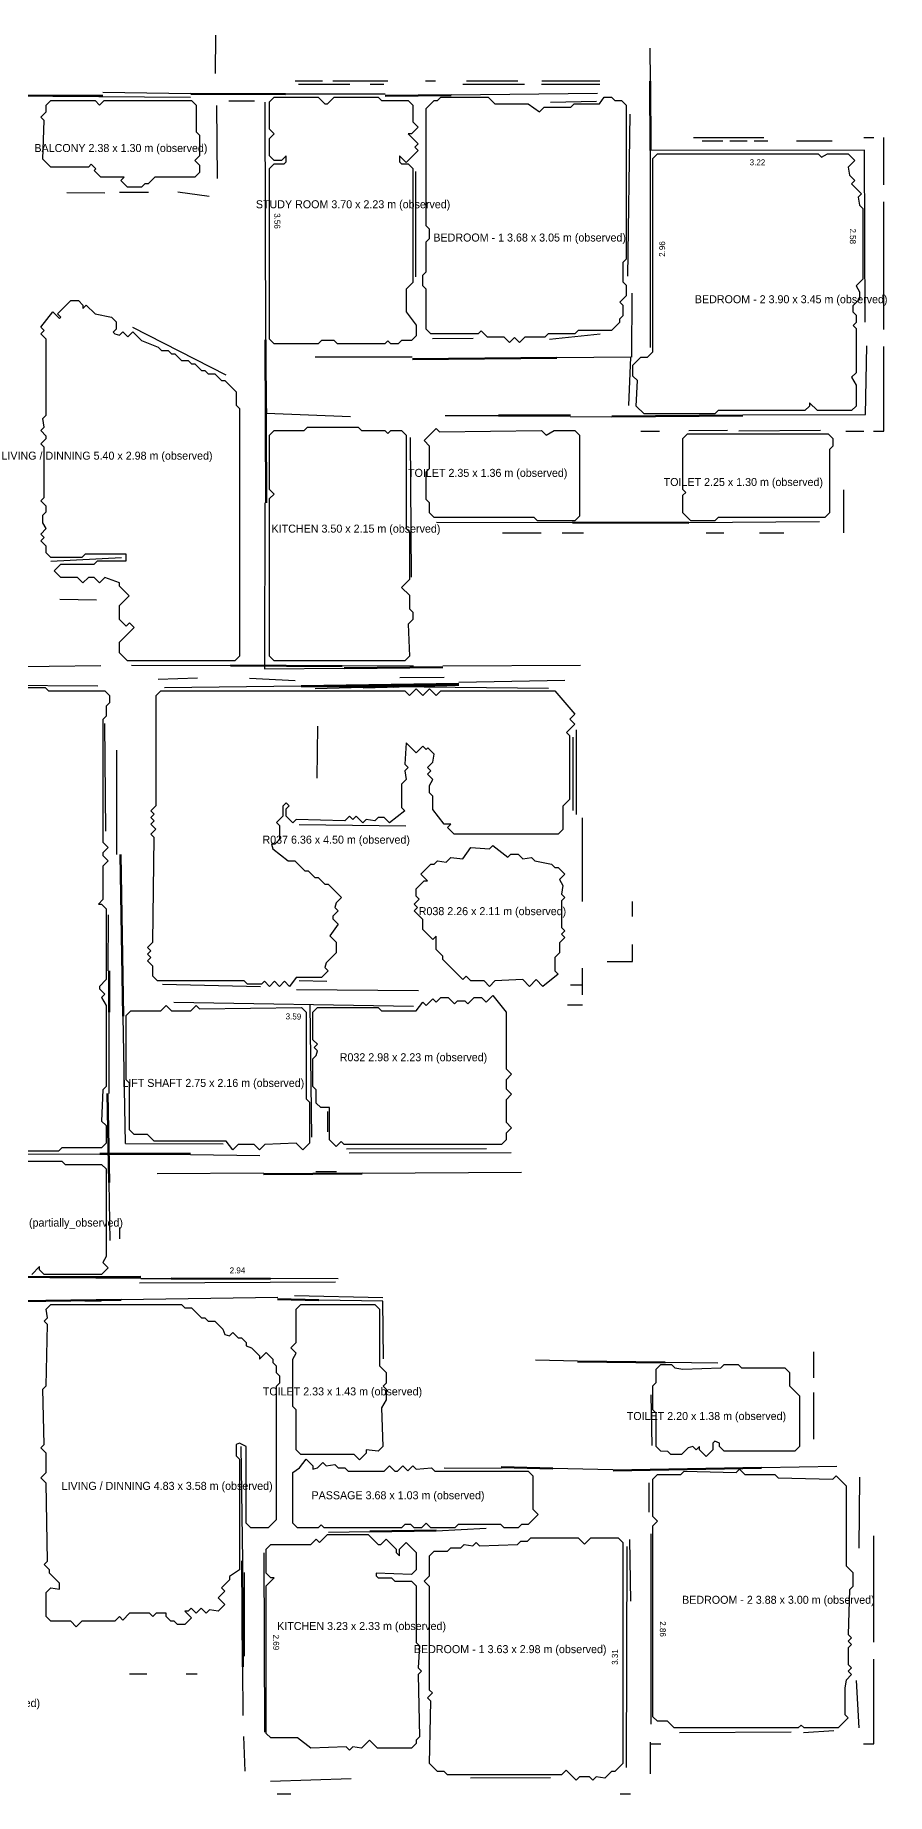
# Model space of a CAD drawing. Header units: metres. Extents: x -20.9 to 16.4, y -13.9 to 13.6.
# Drawn here: x 3.61 to 16.39, y -12.76 to 13.6 of the extents above; entities that cross this region are included whole.
import ezdxf
from ezdxf.enums import TextEntityAlignment as Align

# ---------------------------------------------------------------- set-up
doc = ezdxf.new("R2010")
doc.units = ezdxf.units.M
doc.linetypes.add('DASHED', pattern=[1.524, 1.27, -0.254])
for name, color, linetype in [('A-ANNO-DIM', 2, 'CONTINUOUS'), ('A-ANNO-TEXT', 3, 'CONTINUOUS'), ('A-OPENING-OBSERVED', 30, 'CONTINUOUS'), ('A-ROOM', 5, 'CONTINUOUS'), ('A-WALL-MODEL-DERIVED', 8, 'DASHED'), ('A-WALL-OBSERVED', 7, 'CONTINUOUS')]:
    doc.layers.add(name, color=color, linetype=linetype)

msp = doc.modelspace()

# ---------------------------------------------------------------- linework, layer by layer
at = {"layer": 'A-OPENING-OBSERVED', "lineweight": 50}
for p, q in [((4.626, 12.697), (3.415, 12.703)), ((7.365, 12.721), (5.946, 12.723)), ((9.852, 12.706), (8.86, 12.695)), ((12.835, 12.915), (12.841, 11.878)), ((7.067, 9.036), (7.075, 6.596)), ((11.435, 8.767), (9.269, 8.749)), ((10.562, 7.904), (11.64, 7.903)), ((12.259, 7.889), (14.228, 7.903)), ((11.669, 6.299), (13.417, 6.294)), ((6.539, 4.154), (8.215, 4.147)), ((8.246, 4.117), (9.727, 4.13)), ((9.964, 3.88), (7.601, 3.847)), ((8.98, 3.833), (7.601, 3.846)), ((9.965, 3.864), (8.533, 3.823)), ((4.933, -1.101), (4.892, 1.32)), ((4.72, -1.043), (4.719, -0.424)), ((4.72, -3.594), (4.695, -2.264)), ((4.58, -3.168), (5.943, -3.167)), ((8.517, -3.462), (7.037, -3.471)), ((3.359, -5.016), (5.194, -5.012)), ((4.52, -5.022), (5.195, -5.025)), ((5.652, -5.036), (7.143, -5.042)), ((4.899, -5.354), (2.401, -5.389)), ((7.864, -5.358), (7.248, -5.346)), ((13.059, -6.297), (11.744, -6.281)), ((11.374, -7.883), (10.599, -7.864)), ((14.504, -7.876), (12.279, -7.915)), ((8.633, -8.829), (9.627, -8.815)), ((6.726, -10.859), (6.717, -9.269))]:
    msp.add_line(p, q, dxfattribs=at)
at = {"layer": 'A-ROOM'}
for points in [[(7.127, 9.045), (7.127, 11.607), (7.196, 11.676), (7.346, 11.676), (7.377, 11.707), (7.377, 11.795), (7.308, 11.726), (7.196, 11.726), (7.127, 11.795), (7.127, 12.057), (7.196, 12.126), (7.127, 12.195), (7.127, 12.607), (7.196, 12.676), (7.858, 12.676), (7.958, 12.576), (7.996, 12.576), (8.096, 12.676), (8.758, 12.676), (8.808, 12.626), (9.208, 12.626), (9.277, 12.557), (9.277, 12.307), (9.358, 12.226), (9.258, 12.126), (9.208, 12.126), (9.358, 11.976), (9.308, 11.926), (9.358, 11.876), (9.177, 11.695), (9.077, 11.795), (9.077, 11.707), (9.108, 11.676), (9.208, 11.676), (9.277, 11.607), (9.277, 9.895), (9.177, 9.795), (9.177, 9.457), (9.327, 9.257), (9.327, 9.095), (9.258, 9.026), (9.108, 9.026), (9.058, 8.976), (8.946, 8.976), (8.902, 9.02), (8.858, 8.976), (8.146, 8.976), (8.096, 9.026), (7.908, 9.026), (7.858, 8.976), (7.196, 8.976), (7.127, 9.045)], [(10.302, 9.17), (10.258, 9.126), (9.546, 9.126), (9.477, 9.195), (9.477, 9.795), (9.427, 9.845), (9.427, 10.007), (9.477, 10.057), (9.477, 10.507), (9.527, 10.557), (9.527, 10.695), (9.477, 10.745), (9.477, 12.507), (9.596, 12.626), (9.646, 12.626), (9.696, 12.676), (10.408, 12.676), (10.508, 12.576), (11.008, 12.576), (11.177, 12.457), (11.246, 12.526), (11.646, 12.526), (11.696, 12.576), (12.077, 12.576), (12.146, 12.676), (12.258, 12.676), (12.308, 12.626), (12.408, 12.626), (12.477, 12.557), (12.477, 10.245), (12.427, 10.195), (12.427, 9.907), (12.477, 9.857), (12.477, 9.695), (12.383, 9.601), (12.427, 9.557), (12.427, 9.395), (12.377, 9.345), (12.377, 9.295), (12.258, 9.176), (11.758, 9.176), (11.708, 9.126), (11.308, 9.126), (11.258, 9.076), (10.958, 9.076), (10.877, 8.995), (10.802, 9.07), (10.727, 8.995), (10.646, 9.076), (10.396, 9.076), (10.302, 9.17)], [(3.746, 12.326), (3.696, 12.376), (3.777, 12.457), (3.777, 12.557), (3.846, 12.626), (4.508, 12.626), (4.577, 12.557), (4.646, 12.626), (5.958, 12.626), (6.027, 12.557), (6.027, 12.157), (6.077, 12.107), (6.077, 11.795), (6.008, 11.726), (6.077, 11.657), (6.077, 11.545), (6.008, 11.476), (5.408, 11.476), (5.308, 11.376), (5.258, 11.376), (5.208, 11.326), (4.996, 11.326), (4.896, 11.426), (4.946, 11.476), (4.596, 11.476), (4.496, 11.576), (4.521, 11.601), (4.452, 11.67), (4.408, 11.626), (3.846, 11.626), (3.727, 11.745), (3.746, 12.326)], [(12.646, 8.426), (12.577, 8.495), (12.577, 8.657), (12.696, 8.776), (12.796, 8.776), (12.877, 8.857), (12.877, 11.757), (12.946, 11.826), (15.358, 11.826), (15.408, 11.776), (15.496, 11.826), (15.808, 11.826), (15.908, 11.726), (15.808, 11.626), (15.827, 11.507), (15.908, 11.426), (15.858, 11.376), (16.008, 11.226), (15.958, 11.176), (15.977, 11.057), (16.027, 11.007), (16.027, 9.945), (15.927, 9.845), (15.977, 9.757), (15.977, 9.645), (15.877, 9.545), (15.877, 9.457), (15.927, 9.407), (15.927, 9.295), (15.883, 9.251), (15.927, 9.207), (15.927, 8.545), (15.858, 8.476), (15.927, 8.357), (15.927, 8.045), (15.858, 7.976), (15.346, 7.976), (15.227, 8.095), (15.227, 8.045), (15.158, 7.976), (13.858, 7.976), (13.808, 7.926), (12.746, 7.926), (12.627, 8.045), (12.646, 8.426)], [(3.746, 6.076), (3.696, 6.126), (3.777, 6.207), (3.727, 6.295), (3.727, 6.407), (3.777, 6.457), (3.777, 6.545), (3.696, 6.626), (3.746, 6.676), (3.746, 7.426), (3.696, 7.476), (3.777, 7.557), (3.777, 7.595), (3.696, 7.676), (3.746, 7.726), (3.727, 7.857), (3.777, 7.907), (3.777, 9.045), (3.696, 9.126), (3.746, 9.176), (3.696, 9.226), (3.877, 9.457), (3.977, 9.357), (3.996, 9.376), (3.946, 9.426), (4.146, 9.626), (4.258, 9.626), (4.327, 9.557), (4.327, 9.507), (4.377, 9.557), (4.508, 9.426), (4.758, 9.376), (4.827, 9.307), (4.827, 9.195), (4.783, 9.151), (4.808, 9.126), (4.877, 9.107), (4.927, 9.157), (5.002, 9.082), (5.077, 9.157), (5.208, 9.026), (5.458, 8.926), (5.508, 8.876), (5.608, 8.876), (5.658, 8.826), (5.708, 8.826), (5.808, 8.726), (5.908, 8.726), (5.958, 8.676), (6.008, 8.676), (6.108, 8.576), (6.158, 8.576), (6.208, 8.526), (6.308, 8.526), (6.408, 8.426), (6.458, 8.426), (6.627, 8.257), (6.627, 8.057), (6.677, 8.007), (6.677, 4.295), (6.608, 4.226), (4.996, 4.226), (4.877, 4.345), (4.877, 4.507), (5.096, 4.726), (5.027, 4.795), (4.977, 4.745), (4.877, 4.845), (4.877, 5.057), (5.021, 5.201), (4.877, 5.345), (4.877, 5.395), (4.658, 5.476), (4.577, 5.395), (4.496, 5.476), (4.408, 5.476), (4.327, 5.395), (4.246, 5.476), (3.996, 5.476), (3.896, 5.576), (3.996, 5.676), (4.496, 5.676), (4.546, 5.726), (4.977, 5.726), (4.977, 5.826), (4.358, 5.826), (4.308, 5.776), (3.846, 5.776), (3.777, 5.845), (3.777, 5.945), (3.696, 6.026), (3.746, 6.076)], [(7.127, 4.295), (7.127, 6.657), (7.196, 6.726), (7.127, 6.795), (7.127, 7.607), (7.196, 7.676), (7.646, 7.676), (7.696, 7.726), (8.458, 7.726), (8.508, 7.676), (8.858, 7.676), (8.902, 7.632), (8.946, 7.676), (9.108, 7.676), (9.177, 7.607), (9.177, 6.207), (9.227, 6.157), (9.227, 5.445), (9.108, 5.326), (9.227, 5.207), (9.227, 5.007), (9.277, 4.957), (9.277, 4.845), (9.208, 4.776), (9.227, 4.295), (9.158, 4.226), (7.196, 4.226), (7.127, 4.295)], [(9.477, 6.645), (9.477, 7.057), (9.527, 7.107), (9.527, 7.445), (9.446, 7.526), (9.627, 7.707), (9.677, 7.657), (11.208, 7.676), (11.277, 7.607), (11.396, 7.676), (11.708, 7.676), (11.777, 7.607), (11.777, 6.395), (11.708, 6.326), (11.146, 6.326), (11.096, 6.376), (9.596, 6.376), (9.527, 6.445), (9.527, 6.595), (9.477, 6.645)], [(13.371, 6.751), (13.327, 6.795), (13.327, 7.557), (13.396, 7.626), (15.508, 7.626), (15.577, 7.557), (15.577, 7.445), (15.527, 7.395), (15.527, 6.445), (15.458, 6.376), (13.858, 6.376), (13.808, 6.326), (13.446, 6.326), (13.327, 6.445), (13.327, 6.707), (13.371, 6.751)], [(5.346, -0.224), (5.296, -0.174), (5.346, -0.124), (5.296, -0.074), (5.377, 0.007), (5.396, 1.576), (5.346, 1.626), (5.421, 1.701), (5.346, 1.776), (5.396, 1.826), (5.346, 1.876), (5.396, 1.926), (5.346, 1.976), (5.427, 2.057), (5.427, 3.707), (5.496, 3.776), (9.158, 3.776), (9.227, 3.707), (9.327, 3.807), (9.427, 3.707), (9.527, 3.807), (9.627, 3.707), (9.696, 3.776), (11.408, 3.776), (11.708, 3.426), (11.633, 3.351), (11.708, 3.276), (11.583, 3.151), (11.627, 3.107), (11.627, 2.145), (11.527, 2.045), (11.527, 1.695), (11.458, 1.626), (9.896, 1.626), (9.796, 1.726), (9.846, 1.776), (9.746, 1.776), (9.577, 1.995), (9.577, 2.195), (9.527, 2.245), (9.527, 2.357), (9.577, 2.445), (9.496, 2.526), (9.546, 2.576), (9.496, 2.626), (9.577, 2.707), (9.596, 2.826), (9.502, 2.92), (9.477, 2.895), (9.427, 2.945), (9.327, 2.845), (9.177, 2.995), (9.158, 2.676), (9.208, 2.626), (9.158, 2.576), (9.177, 2.445), (9.108, 2.376), (9.108, 2.026), (9.158, 1.976), (8.927, 1.795), (8.846, 1.876), (8.758, 1.876), (8.708, 1.826), (8.577, 1.845), (8.527, 1.795), (8.427, 1.895), (8.377, 1.845), (8.327, 1.895), (8.258, 1.826), (7.527, 1.845), (7.477, 1.795), (7.377, 1.895), (7.377, 2.007), (7.421, 2.051), (7.377, 2.095), (7.327, 2.045), (7.327, 1.895), (7.233, 1.801), (7.277, 1.757), (7.277, 1.545), (7.208, 1.476), (7.158, 1.476), (7.177, 1.407), (7.408, 1.226), (7.508, 1.226), (7.658, 1.076), (7.708, 1.076), (7.808, 0.976), (7.858, 0.976), (7.958, 0.876), (8.008, 0.876), (8.208, 0.676), (8.127, 0.595), (8.108, 0.526), (8.158, 0.476), (8.077, 0.395), (8.077, 0.357), (8.158, 0.276), (8.033, 0.101), (8.127, 0.007), (8.127, -0.155), (7.977, -0.305), (7.958, -0.374), (8.008, -0.424), (7.908, -0.524), (7.527, -0.524), (7.427, -0.655), (7.352, -0.58), (7.277, -0.655), (7.202, -0.58), (7.127, -0.655), (7.052, -0.58), (7.008, -0.624), (6.796, -0.624), (6.746, -0.574), (5.446, -0.574), (5.377, -0.505), (5.377, -0.355), (5.296, -0.274), (5.346, -0.224)], [(9.346, 0.526), (9.296, 0.576), (9.371, 0.651), (9.327, 0.695), (9.327, 0.807), (9.446, 0.926), (9.496, 0.926), (9.396, 1.026), (9.546, 1.176), (9.596, 1.176), (9.646, 1.226), (9.777, 1.207), (9.846, 1.276), (10.027, 1.257), (10.146, 1.426), (10.427, 1.407), (10.477, 1.457), (10.702, 1.282), (10.746, 1.326), (10.858, 1.326), (10.927, 1.257), (11.058, 1.276), (11.108, 1.226), (11.358, 1.176), (11.408, 1.126), (11.458, 1.126), (11.558, 1.026), (11.477, 0.945), (11.527, 0.857), (11.508, 0.726), (11.558, 0.676), (11.508, 0.626), (11.508, 0.226), (11.558, 0.176), (11.508, 0.126), (11.558, 0.076), (11.477, -0.005), (11.477, -0.155), (11.408, -0.224), (11.408, -0.424), (11.458, -0.474), (11.227, -0.655), (11.127, -0.555), (11.027, -0.655), (10.927, -0.555), (10.508, -0.574), (10.427, -0.655), (10.346, -0.574), (10.146, -0.574), (10.077, -0.505), (10.027, -0.555), (9.727, -0.255), (9.727, -0.205), (9.627, -0.105), (9.627, 0.095), (9.577, 0.045), (9.427, 0.195), (9.427, 0.345), (9.296, 0.476), (9.346, 0.526)], [(6.077, -0.993), (7.608, -0.974), (7.677, -1.043), (7.677, -2.343), (7.727, -2.393), (7.727, -3.005), (7.627, -3.105), (7.527, -3.005), (7.058, -3.024), (6.977, -3.105), (6.896, -3.024), (6.658, -3.024), (6.577, -3.105), (6.477, -2.974), (5.396, -2.974), (5.296, -2.874), (5.096, -2.874), (5.027, -2.805), (5.027, -2.105), (4.977, -2.055), (4.977, -1.093), (5.046, -1.024), (5.496, -1.024), (5.577, -0.943), (5.658, -1.024), (5.946, -1.024), (6.027, -0.943), (6.077, -0.993)], [(7.777, -2.155), (7.777, -1.743), (7.827, -1.693), (7.846, -1.624), (7.796, -1.574), (7.846, -1.524), (7.777, -1.455), (7.777, -1.043), (7.846, -0.974), (8.758, -0.974), (8.808, -1.024), (9.327, -1.024), (9.427, -0.893), (9.477, -0.943), (9.577, -0.843), (9.627, -0.893), (9.696, -0.824), (9.808, -0.824), (9.902, -0.918), (9.946, -0.874), (10.058, -0.874), (10.102, -0.918), (10.196, -0.824), (10.308, -0.824), (10.377, -0.893), (10.477, -0.793), (10.677, -1.043), (10.677, -1.893), (10.758, -1.974), (10.677, -2.055), (10.677, -2.193), (10.758, -2.274), (10.677, -2.355), (10.677, -2.693), (10.758, -2.774), (10.677, -2.855), (10.677, -2.955), (10.608, -3.024), (8.246, -3.024), (8.202, -2.98), (8.127, -3.055), (8.027, -2.955), (8.027, -2.474), (7.896, -2.474), (7.827, -2.405), (7.827, -2.205), (7.777, -2.155)], [(3.746, -7.524), (3.727, -6.693), (3.777, -6.643), (3.796, -5.724), (3.746, -5.674), (3.796, -5.624), (3.777, -5.493), (3.846, -5.424), (5.808, -5.424), (5.858, -5.474), (5.958, -5.474), (6.108, -5.624), (6.158, -5.624), (6.208, -5.674), (6.308, -5.674), (6.427, -5.793), (6.458, -5.874), (6.527, -5.893), (6.577, -5.843), (6.658, -5.924), (6.708, -5.924), (6.777, -5.993), (6.777, -6.043), (6.858, -6.074), (6.977, -6.193), (6.977, -6.243), (7.077, -6.143), (7.177, -6.243), (7.177, -6.293), (7.227, -6.343), (7.227, -6.443), (7.277, -6.493), (7.277, -6.605), (7.227, -6.655), (7.227, -8.655), (7.108, -8.774), (6.846, -8.774), (6.777, -8.705), (6.777, -7.555), (6.677, -7.505), (6.627, -7.524), (6.627, -7.693), (6.677, -7.743), (6.677, -9.405), (6.527, -9.505), (6.527, -9.555), (6.408, -9.674), (6.458, -9.724), (6.358, -9.824), (6.458, -9.924), (6.358, -10.024), (6.227, -10.005), (6.177, -10.055), (6.102, -9.98), (6.027, -10.055), (5.952, -9.98), (5.908, -10.024), (5.858, -10.024), (5.958, -10.124), (5.858, -10.224), (5.746, -10.224), (5.696, -10.174), (5.646, -10.174), (5.577, -10.105), (5.577, -10.055), (5.427, -10.055), (5.377, -10.105), (5.327, -10.055), (5.027, -10.055), (4.927, -10.155), (4.877, -10.105), (4.808, -10.174), (4.308, -10.174), (4.227, -10.255), (4.146, -10.174), (3.846, -10.174), (3.777, -10.105), (3.777, -9.743), (3.846, -9.674), (3.977, -9.693), (3.977, -9.605), (3.827, -9.455), (3.827, -9.405), (3.746, -9.324), (3.796, -9.274), (3.777, -8.105), (3.696, -8.024), (3.777, -7.943), (3.777, -7.655), (3.696, -7.574), (3.746, -7.524)], [(7.477, -6.955), (7.477, -6.243), (7.527, -6.155), (7.446, -6.074), (7.527, -5.993), (7.527, -5.493), (7.596, -5.424), (8.708, -5.424), (8.777, -5.493), (8.777, -6.343), (8.877, -6.443), (8.877, -6.605), (8.833, -6.649), (8.877, -6.693), (8.877, -6.855), (8.808, -6.974), (8.827, -7.555), (8.758, -7.624), (8.577, -7.605), (8.577, -7.655), (8.477, -7.755), (8.396, -7.674), (7.596, -7.674), (7.527, -7.605), (7.527, -7.005), (7.477, -6.955)], [(13.099, -7.627), (12.996, -7.624), (12.927, -7.555), (12.927, -7.055), (12.877, -7.005), (12.877, -6.643), (12.927, -6.593), (12.927, -6.393), (12.996, -6.324), (13.158, -6.324), (13.208, -6.374), (13.327, -6.393), (13.896, -6.374), (13.946, -6.324), (14.158, -6.324), (14.208, -6.374), (14.858, -6.374), (14.927, -6.443), (14.927, -6.643), (15.077, -6.793), (15.077, -7.555), (15.008, -7.624), (13.946, -7.624), (13.877, -7.555), (13.877, -7.505), (13.808, -7.474), (13.777, -7.505), (13.777, -7.605), (13.677, -7.705), (13.577, -7.605), (13.577, -7.555), (13.527, -7.605), (13.477, -7.555), (13.408, -7.574), (13.308, -7.674), (13.146, -7.674), (13.099, -7.627)], [(7.477, -8.705), (7.477, -7.943), (7.577, -7.874), (7.677, -7.743), (7.777, -7.843), (7.777, -7.893), (7.846, -7.874), (7.927, -7.793), (7.977, -7.843), (8.108, -7.824), (8.158, -7.874), (8.258, -7.874), (8.308, -7.924), (8.846, -7.924), (8.927, -7.843), (9.008, -7.924), (9.046, -7.924), (9.127, -7.843), (9.202, -7.918), (9.277, -7.843), (9.327, -7.893), (9.558, -7.874), (9.608, -7.924), (11.008, -7.924), (11.077, -7.993), (11.077, -8.493), (11.158, -8.574), (11.008, -8.724), (10.908, -8.724), (10.858, -8.774), (10.646, -8.774), (10.596, -8.724), (9.958, -8.724), (9.908, -8.774), (9.546, -8.774), (9.477, -8.705), (9.408, -8.774), (9.296, -8.774), (9.246, -8.724), (9.158, -8.724), (9.108, -8.774), (7.946, -8.774), (7.902, -8.73), (7.858, -8.774), (7.546, -8.774), (7.477, -8.705)], [(12.946, -8.674), (12.877, -8.605), (12.877, -8.043), (12.946, -7.974), (13.296, -7.974), (13.346, -7.924), (14.127, -7.943), (14.177, -7.893), (14.258, -7.974), (14.708, -7.974), (14.758, -8.024), (15.577, -8.043), (15.627, -7.993), (15.777, -8.143), (15.777, -9.343), (15.877, -9.443), (15.877, -9.655), (15.827, -9.705), (15.808, -10.374), (15.858, -10.424), (15.808, -10.474), (15.858, -10.524), (15.808, -10.574), (15.808, -10.824), (15.858, -10.874), (15.808, -10.924), (15.858, -10.974), (15.777, -11.055), (15.758, -11.174), (15.758, -11.574), (15.808, -11.624), (15.658, -11.774), (15.146, -11.774), (15.102, -11.73), (15.058, -11.774), (13.196, -11.774), (13.096, -11.674), (12.946, -11.674), (12.877, -11.605), (12.877, -8.743), (12.946, -8.674)], [(7.077, -11.855), (7.077, -9.643), (7.196, -9.524), (7.146, -9.524), (7.077, -9.455), (7.077, -9.093), (7.146, -9.024), (7.746, -9.024), (7.827, -8.943), (7.877, -8.993), (7.996, -8.874), (8.608, -8.874), (8.758, -9.024), (8.796, -9.024), (8.877, -8.943), (9.027, -9.093), (9.027, -9.143), (9.077, -9.193), (9.077, -9.093), (9.177, -8.993), (9.327, -9.143), (9.327, -9.405), (9.258, -9.474), (8.727, -9.455), (8.727, -9.493), (8.758, -9.524), (8.958, -9.524), (9.008, -9.574), (9.258, -9.574), (9.327, -9.643), (9.327, -10.493), (9.377, -10.543), (9.358, -10.874), (9.408, -10.924), (9.358, -10.974), (9.377, -11.905), (9.327, -11.955), (9.327, -12.005), (9.258, -12.074), (8.746, -12.074), (8.627, -11.955), (8.508, -12.074), (8.377, -12.055), (8.327, -12.105), (8.277, -12.055), (7.746, -12.074), (7.546, -11.924), (7.146, -11.924), (7.077, -11.855)], [(9.527, -11.205), (9.527, -9.655), (9.446, -9.574), (9.527, -9.493), (9.527, -9.193), (9.596, -9.124), (9.796, -9.124), (9.846, -9.074), (9.996, -9.074), (10.046, -9.024), (10.177, -9.043), (10.227, -8.993), (10.277, -9.043), (10.846, -9.024), (10.896, -8.974), (10.996, -8.974), (11.046, -8.924), (11.758, -8.924), (11.852, -9.018), (11.946, -8.924), (12.358, -8.924), (12.427, -8.993), (12.427, -12.305), (12.308, -12.424), (12.258, -12.424), (12.158, -12.524), (12.027, -12.505), (11.977, -12.555), (11.927, -12.505), (11.777, -12.505), (11.727, -12.555), (11.577, -12.405), (11.508, -12.474), (9.796, -12.474), (9.746, -12.424), (9.646, -12.424), (9.527, -12.305), (9.546, -11.374), (9.496, -11.324), (9.571, -11.249), (9.527, -11.205)]]:
    msp.add_lwpolyline(points, close=True, dxfattribs=at)
for points in [[(3.296, 3.826), (3.758, 3.826), (3.808, 3.776), (4.658, 3.776), (4.727, 3.707), (4.727, 3.595), (4.677, 3.545), (4.677, 3.395), (4.627, 3.345), (4.627, 1.507), (4.708, 1.426), (4.627, 1.345), (4.627, 1.307), (4.708, 1.226), (4.627, 1.145), (4.627, 0.645), (4.558, 0.576), (4.608, 0.576), (4.677, 0.507), (4.677, -0.555), (4.577, -0.655), (4.577, -0.693), (4.658, -0.774), (4.608, -0.824), (4.677, -0.943), (4.677, -2.155), (4.627, -2.205), (4.608, -2.674), (4.677, -2.743), (4.677, -3.005), (4.608, -3.074), (4.008, -3.074), (3.958, -3.124), (3.246, -3.124)], [(3.296, -3.274), (4.008, -3.274), (4.058, -3.324), (4.608, -3.324), (4.677, -3.393), (4.677, -4.705), (4.627, -4.793), (4.708, -4.874), (4.608, -4.974), (3.746, -4.974), (3.677, -4.905), (3.677, -4.855), (3.558, -4.974)]]:
    msp.add_lwpolyline(points, dxfattribs=at)
at = {"layer": 'A-WALL-MODEL-DERIVED'}
for p, q in [((7.51, 12.919), (7.922, 12.919)), ((7.56, 12.869), (8.33, 12.869)), ((8.076, 12.919), (8.899, 12.919)), ((8.638, 12.869), (8.843, 12.869)), ((9.464, 12.919), (9.618, 12.919)), ((10.024, 12.869), (10.95, 12.869)), ((10.08, 12.919), (10.85, 12.919)), ((11.207, 12.869), (12.081, 12.869)), ((11.209, 12.919), (12.082, 12.919)), ((6.518, 12.619), (6.695, 12.619)), ((6.695, 12.619), (6.902, 12.619)), ((12.84, 12.046), (12.84, 12.567)), ((13.484, 12.069), (14.129, 12.069)), ((13.617, 12.019), (13.928, 12.019)), ((14.031, 12.019), (14.29, 12.019)), ((14.129, 12.069), (14.543, 12.069)), ((14.394, 12.019), (14.601, 12.019)), ((15.031, 12.019), (15.568, 12.019)), ((16.04, 12.069), (16.192, 12.069)), ((16.34, 9.837), (16.34, 12.069)), ((16.34, 7.669), (16.34, 9.837)), ((12.697, 7.669), (12.974, 7.669)), ((15.769, 7.669), (16.04, 7.669)), ((16.188, 7.669), (16.34, 7.669)), ((15.74, 6.144), (15.74, 6.788)), ((10.621, 6.144), (11.201, 6.144)), ((11.518, 6.144), (11.834, 6.144)), ((13.674, 6.144), (13.941, 6.144)), ((14.474, 6.144), (14.843, 6.144)), ((11.73, 3.024), (11.73, 3.193)), ((11.68, 2.714), (11.68, 3.081)), ((11.73, 1.921), (11.73, 3.024)), ((11.68, 1.982), (11.68, 2.714)), ((11.82, 1.235), (11.82, 1.869)), ((11.82, 0.619), (11.82, 1.235)), ((12.57, 0.391), (12.57, 0.619)), ((12.57, -0.281), (12.57, -0.028)), ((11.82, -0.631), (11.82, -0.385)), ((12.19, -0.281), (12.57, -0.281)), ((11.639, -0.631), (11.82, -0.631)), ((11.668, -0.631), (11.82, -0.631)), ((11.82, -0.783), (11.82, -0.631)), ((11.597, -0.931), (11.82, -0.931)), ((8, -2.835), (8, -2.531)), ((7.822, -3.431), (8.132, -3.431)), ((4.88, -4.441), (4.88, -4.27)), ((15.29, -6.523), (15.29, -6.136)), ((15.29, -6.91), (15.29, -6.744)), ((15.29, -7.446), (15.29, -6.91)), ((16.19, -9.868), (16.19, -8.893)), ((16.19, -12.011), (16.19, -9.868)), ((5.025, -10.961), (5.286, -10.961)), ((5.878, -10.961), (6.043, -10.961)), ((12.84, -12.461), (12.84, -11.985)), ((12.84, -12.011), (12.997, -12.011)), ((16.038, -12.011), (16.19, -12.011)), ((7.241, -12.761), (7.444, -12.761)), ((12.388, -12.761), (12.54, -12.761))]:
    msp.add_line(p, q, dxfattribs=at)
at = {"layer": 'A-WALL-OBSERVED'}
for p, q in [((6.318, 13.028), (6.319, 13.605)), ((12.832, 13.412), (12.835, 12.915)), ((5.943, 12.671), (3.876, 12.685)), ((5.946, 12.723), (4.627, 12.743)), ((8.86, 12.719), (7.365, 12.721)), ((12.045, 12.732), (9.852, 12.706)), ((6.347, 11.456), (6.335, 12.552)), ((7.057, 12.6), (7.067, 9.036)), ((12.033, 12.609), (11.34, 12.596)), ((12.5, 9.99), (12.538, 12.421)), ((12.836, 11.878), (12.835, 8.92)), ((16.053, 11.881), (12.836, 11.878)), ((16.059, 9.3), (16.053, 11.881)), ((9.322, 9.983), (9.322, 11.563)), ((4.656, 11.234), (4.083, 11.243)), ((5.311, 11.247), (4.875, 11.248)), ((6.222, 11.187), (5.749, 11.249)), ((12.563, 8.776), (12.566, 9.738)), ((6.475, 8.506), (5.075, 9.221)), ((9.572, 9.057), (10.18, 9.06)), ((11.326, 9.049), (12.087, 9.128)), ((9.268, 8.777), (7.81, 8.78)), ((12.545, 8.776), (11.435, 8.767)), ((12.516, 8.052), (12.545, 8.776)), ((16.066, 7.917), (16.087, 8.946)), ((7.055, 8.66), (7.083, 7.936)), ((7.083, 7.936), (8.343, 7.888)), ((14.228, 7.911), (16.066, 7.917)), ((9.762, 7.905), (10.562, 7.904)), ((11.64, 7.885), (12.259, 7.889)), ((13.994, 7.677), (13.418, 7.673)), ((15.389, 7.679), (14.167, 7.67)), ((9.257, 5.481), (9.242, 7.571)), ((7.054, 6.596), (7.052, 4.107)), ((9.63, 6.305), (11.669, 6.299)), ((13.417, 6.297), (15.378, 6.312)), ((3.845, 5.721), (4.904, 5.775)), ((4.532, 5.134), (3.982, 5.142)), ((2.669, 4.129), (4.594, 4.153)), ((5.054, 4.159), (6.539, 4.154)), ((6.045, 3.966), (5.455, 3.943)), ((7.513, 3.924), (6.824, 3.959)), ((7.052, 4.107), (8.246, 4.117)), ((8.215, 4.157), (9.284, 4.149)), ((9.747, 3.973), (9.081, 3.971)), ((9.727, 4.151), (11.79, 4.162)), ((4.548, 3.845), (2.481, 3.862)), ((7.601, 3.847), (5.552, 3.819)), ((8.533, 3.823), (7.812, 3.803)), ((11.313, 3.81), (8.98, 3.833)), ((11.557, 3.93), (9.964, 3.902)), ((4.67, 1.671), (4.658, 3.283)), ((7.839, 2.466), (7.851, 3.245)), ((4.835, 1.319), (4.836, 2.884)), ((9.173, 1.747), (7.571, 1.768)), ((4.707, -0.424), (4.71, 0.415)), ((5.523, -0.622), (6.992, -0.659)), ((7.53, -0.7), (9.359, -0.719)), ((7.572, -0.568), (7.984, -0.576)), ((4.721, -2.263), (4.72, -1.043)), ((9.284, -0.956), (5.693, -0.898)), ((7.759, -2.917), (7.736, -0.931)), ((4.966, -3.012), (4.933, -1.101)), ((4.966, -3.012), (6.433, -3.015)), ((8.279, -3.093), (10.38, -3.087)), ((8.32, -3.149), (10.753, -3.146)), ((2.736, -3.169), (4.58, -3.168)), ((5.943, -3.174), (6.981, -3.191)), ((4.737, -4.466), (4.72, -3.594)), ((7.037, -3.457), (5.442, -3.464)), ((10.907, -3.447), (8.517, -3.462)), ((3.829, -5.019), (4.52, -5.022)), ((5.174, -5.102), (8.118, -5.087)), ((5.195, -5.035), (5.652, -5.036)), ((7.143, -5.031), (8.156, -5.036)), ((4.603, -5.379), (3.871, -5.364)), ((7.249, -5.322), (4.899, -5.354)), ((8.825, -5.326), (7.501, -5.295)), ((8.826, -5.376), (7.864, -5.358)), ((8.838, -6.24), (8.826, -5.376)), ((11.744, -6.276), (11.116, -6.262)), ((13.849, -6.306), (13.059, -6.297)), ((12.844, -6.78), (12.863, -7.537)), ((6.726, -9.269), (6.701, -7.552)), ((10.599, -7.885), (9.746, -7.88)), ((12.278, -7.905), (11.374, -7.883)), ((15.638, -7.856), (14.504, -7.876)), ((12.817, -8.098), (12.816, -8.539)), ((15.973, -9.08), (15.979, -8.015)), ((8.012, -8.838), (8.633, -8.829)), ((9.627, -8.82), (10.378, -8.778)), ((12.547, -9.873), (12.532, -8.949)), ((12.845, -8.863), (12.847, -11.719)), ((7.039, -9.146), (7.051, -11.838)), ((12.482, -12.365), (12.49, -9.055)), ((6.753, -10.695), (6.752, -9.445)), ((6.73, -11.586), (6.726, -10.859)), ((15.972, -11.774), (15.933, -11.061)), ((13.276, -11.841), (14.95, -11.831)), ((15.134, -11.84), (15.59, -11.814)), ((6.759, -12.423), (6.741, -11.902)), ((7.143, -12.572), (8.353, -12.531)), ((10.139, -12.521), (11.343, -12.516))]:
    msp.add_line(p, q, dxfattribs=at)

# ---------------------------------------------------------------- texts
at = {"layer": 'A-ANNO-DIM'}
for s, rotation, p in [('3.22', 0.0486, (14.445, 11.699)), ('3.56', -89.8281, (7.242, 10.819)), ('2.58', 270.1234, (15.876, 10.59)), ('2.96', 89.9791, (13.015, 10.399)), ('3.59', 359.0693, (7.485, -1.107)), ('2.94', 0.3015, (6.645, -4.914)), ('2.86', -89.9508, (13.026, -10.291)), ('2.69', -89.7454, (7.225, -10.491)), ('3.31', 89.8685, (12.306, -10.71))]:
    msp.add_text(s, height=0.09, rotation=rotation, dxfattribs=at).set_placement(p, align=Align.MIDDLE_CENTER)
at = {"layer": 'A-ANNO-TEXT'}
for s, p in [('BALCONY 2.38 x 1.30 m (observed)', (4.897, 11.913)), ('STUDY ROOM 3.70 x 2.23 m (observed)', (8.379, 11.07)), ('BEDROOM - 1 3.68 x 3.05 m (observed)', (11.028, 10.571)), ('BEDROOM - 2 3.90 x 3.45 m (observed)', (14.951, 9.646)), ('LIVING / DINNING 5.40 x 2.98 m (observed)', (4.688, 7.301)), ('TOILET 2.35 x 1.36 m (observed)', (10.399, 7.043)), ('TOILET 2.25 x 1.30 m (observed)', (14.233, 6.906)), ('KITCHEN 3.50 x 2.15 m (observed)', (8.423, 6.207)), ('R037 6.36 x 4.50 m (observed)', (8.126, 1.544)), ('R038 2.26 x 2.11 m (observed)', (10.47, 0.472)), ('R032 2.98 x 2.23 m (observed)', (9.285, -1.718)), ('LIFT SHAFT 2.75 x 2.16 m (observed)', (6.282, -2.103)), ('R029 2.18 x 1.70 m (partially_observed)', (3.5, -4.197)), ('TOILET 2.33 x 1.43 m (observed)', (8.22, -6.728)), ('TOILET 2.20 x 1.38 m (observed)', (13.68, -7.097)), ('LIVING / DINNING 4.83 x 3.58 m (observed)', (5.59, -8.144)), ('PASSAGE 3.68 x 1.03 m (observed)', (9.053, -8.285)), ('BEDROOM - 2 3.88 x 3.00 m (observed)', (14.759, -9.852)), ('KITCHEN 3.23 x 2.33 m (observed)', (8.507, -10.245)), ('BEDROOM - 1 3.63 x 2.98 m (observed)', (10.736, -10.592)), ('BALCONY 3.09 x 1.00 m (observed)', (2.387, -11.399))]:
    msp.add_text(s, height=0.12, dxfattribs=at).set_placement(p, align=Align.MIDDLE_CENTER)

doc.saveas('drawing.dxf')
